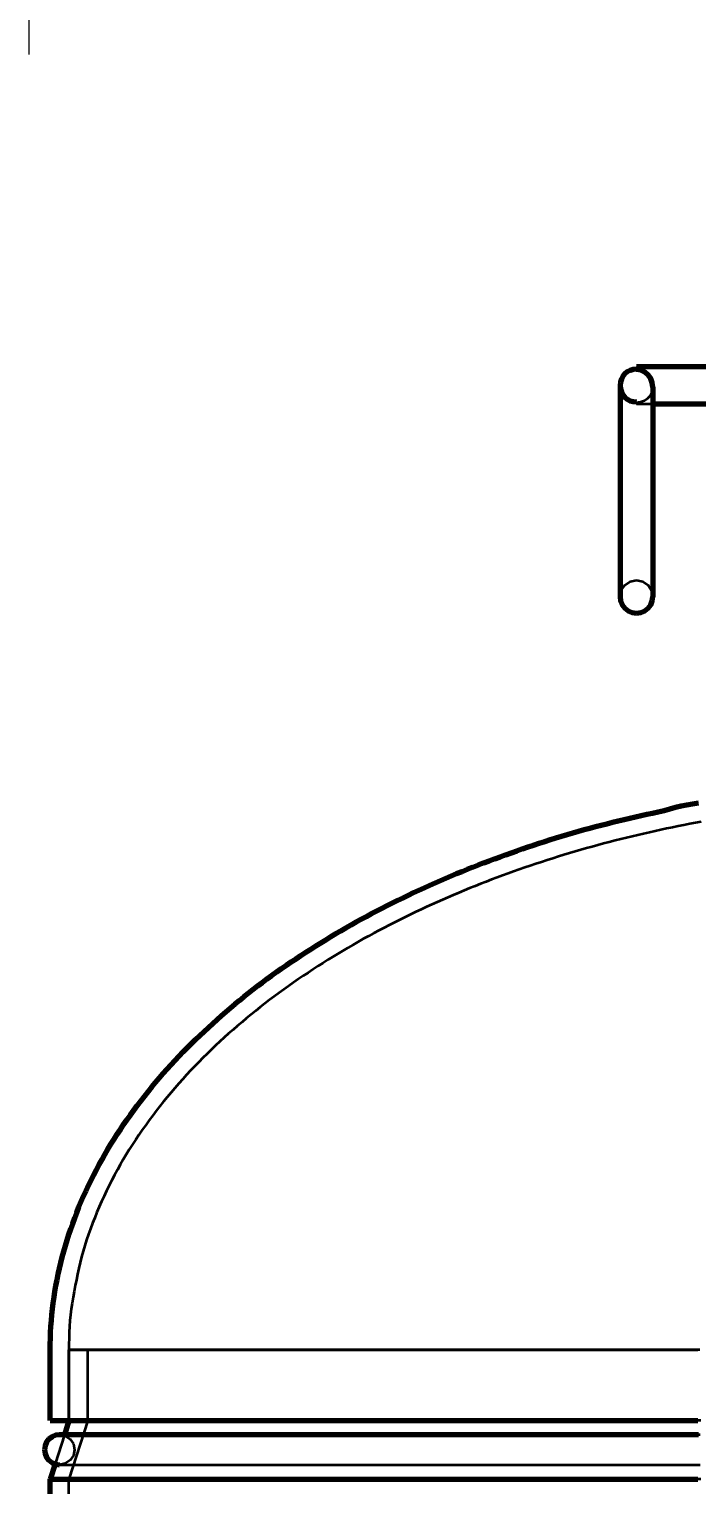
# Model space of a CAD drawing. Header units: millimetres. Extents: x 0 to 2382, y 0 to 420.
# Drawn here: x 277.8 to 306.2, y 311.4 to 373.4 of the extents above; entities that cross this region are included whole.
import ezdxf

# ---------------------------------------------------------------- set-up
doc = ezdxf.new("R2010")
doc.units = ezdxf.units.MM
doc.linetypes.add('IRAM-E-TRAZOS', pattern=[5, 4, -1])
for name, color, linetype, lineweight in [('01-VISIBLE', 7, 'CONTINUOUS', 70), ('02-OCULTA', 4, 'IRAM-E-TRAZOS', 35), ('04-COTA', 3, 'CONTINUOUS', 18)]:
    doc.layers.add(name, color=color, linetype=linetype, lineweight=lineweight)
doc.styles.add('ISO3098', font='isocpeur.ttf')
doc.dimstyles.new('FLAMA-IRAM', dxfattribs={"dimtxt": 3.5, "dimasz": 3.5, "dimexe": 2, "dimexo": 1.5, "dimgap": 1, "dimtad": 1, "dimdec": 1, "dimtxsty": 'ISO3098', "dimblk": 'IRAM_FLECHA', "dimblk1": 'IRAM_FLECHA', "dimblk2": 'IRAM_FLECHA', "dimcen": 2.5, "dimclrd": 256, "dimclre": 256, "dimclrt": 256, "dimazin": 3, "dimtfac": 1, "dimtmove": 0, "dimatfit": 3, "dimlwd": 18, "dimlwe": 18})

# ---------------------------------------------------------------- blocks, each defined once
blk = doc.blocks.new('IRAM_FLECHA')
blk.add_solid([(0, 0), (-1, 0.125), (-1, -0.125)])

msp = doc.modelspace()

# ---------------------------------------------------------------- linework, layer by layer
at = {"layer": '01-VISIBLE'}
for p, q in [((308.153, 359.021), (303.653, 359.021)), ((308.153, 357.421), (304.353, 357.421)), ((278.653, 314.114), (278.653, 317.114)), ((279.453, 314.114), (279.258, 313.504)), ((278.858, 312.255), (278.653, 311.614)), ((278.653, 253.793), (278.653, 311.614))]:
    msp.add_line(p, q, dxfattribs=at)
for points in [[(303.653, 358.905), (303.653, 358.924), (303.653, 358.944), (303.653, 358.963), (303.653, 358.983), (303.653, 359.002), (303.653, 359.021)], [(304.353, 358.15), (304.329, 358.338), (304.26, 358.514), (304.152, 358.669), (304.01, 358.793), (303.84, 358.876), (303.653, 358.905)], [(302.953, 358.221), (302.953, 357.964), (302.953, 357.707), (302.953, 357.45), (302.953, 357.193), (302.953, 356.936), (302.953, 356.679), (302.953, 356.421), (302.953, 356.164), (302.953, 355.907), (302.953, 355.65), (302.953, 355.393), (302.953, 355.136), (302.953, 354.879), (302.953, 354.621), (302.953, 354.364), (302.953, 354.107), (302.953, 353.85), (302.953, 353.593), (302.953, 353.336), (302.953, 353.079), (302.953, 352.821), (302.953, 352.564), (302.953, 352.307), (302.953, 352.05), (302.953, 351.793), (302.953, 351.536), (302.953, 351.279), (302.953, 351.021), (302.953, 350.764), (302.953, 350.507), (302.953, 350.25), (302.953, 349.993), (302.953, 349.736), (302.953, 349.479), (302.953, 349.221)], [(302.953, 358.221), (302.953, 357.964), (302.953, 357.707), (302.953, 357.45), (302.953, 357.193), (302.953, 356.936), (302.953, 356.679), (302.953, 356.421), (302.953, 356.164), (302.953, 355.907), (302.953, 355.65), (302.953, 355.393), (302.953, 355.136), (302.953, 354.879), (302.953, 354.621), (302.953, 354.364), (302.953, 354.107), (302.953, 353.85), (302.953, 353.593), (302.953, 353.336), (302.953, 353.079), (302.953, 352.821), (302.953, 352.564), (302.953, 352.307), (302.953, 352.05), (302.953, 351.793), (302.953, 351.536), (302.953, 351.279), (302.953, 351.021), (302.953, 350.764), (302.953, 350.507), (302.953, 350.25), (302.953, 349.993), (302.953, 349.736), (302.953, 349.479), (302.953, 349.221)], [(304.353, 358.15), (304.353, 357.895), (304.353, 357.64), (304.353, 357.385), (304.353, 357.13), (304.353, 356.875), (304.353, 356.62), (304.353, 356.365), (304.353, 356.109), (304.353, 355.854), (304.353, 355.599), (304.353, 355.344), (304.353, 355.089), (304.353, 354.834), (304.353, 354.579), (304.353, 354.324), (304.353, 354.069), (304.353, 353.813), (304.353, 353.558), (304.353, 353.303), (304.353, 353.048), (304.353, 352.793), (304.353, 352.538), (304.353, 352.283), (304.353, 352.028), (304.353, 351.773), (304.353, 351.517), (304.353, 351.262), (304.353, 351.007), (304.353, 350.752), (304.353, 350.497), (304.353, 350.242), (304.353, 349.987), (304.353, 349.732), (304.353, 349.477), (304.353, 349.221)], [(302.953, 349.221), (302.977, 349.04), (303.047, 348.871), (303.158, 348.726), (303.303, 348.615), (303.472, 348.545), (303.653, 348.521)], [(303.653, 348.521), (303.835, 348.545), (304.003, 348.615), (304.148, 348.726), (304.26, 348.871), (304.329, 349.04), (304.353, 349.221)], [(278.653, 317.114), (278.655, 317.365), (278.661, 317.615), (278.671, 317.865), (278.685, 318.115), (278.704, 318.365), (278.726, 318.614), (278.752, 318.863), (278.783, 319.111), (278.817, 319.359), (278.856, 319.606), (278.898, 319.853), (278.944, 320.099), (278.994, 320.344), (279.048, 320.589), (279.106, 320.832), (279.167, 321.075), (279.232, 321.317), (279.301, 321.557), (279.373, 321.797), (279.449, 322.035), (279.529, 322.273), (279.612, 322.509), (279.698, 322.744), (279.788, 322.977), (279.881, 323.21), (279.978, 323.441), (280.077, 323.67), (280.18, 323.898), (280.286, 324.125), (280.395, 324.35), (280.508, 324.574), (280.623, 324.796), (280.741, 325.017), (280.862, 325.236), (280.986, 325.453), (281.112, 325.669), (281.242, 325.884), (281.374, 326.096), (281.508, 326.307), (281.646, 326.517), (281.785, 326.724), (281.927, 326.93), (282.072, 327.135), (282.219, 327.337), (282.368, 327.538), (282.519, 327.738), (282.673, 327.935), (282.828, 328.131), (282.986, 328.325), (283.146, 328.518), (283.308, 328.709), (283.472, 328.898), (283.638, 329.085), (283.806, 329.271), (283.976, 329.455), (284.148, 329.637), (284.321, 329.817), (284.496, 329.996), (284.673, 330.173), (284.852, 330.349), (285.032, 330.522), (285.213, 330.694), (285.397, 330.865), (285.582, 331.034), (285.768, 331.201), (285.956, 331.366), (286.145, 331.53), (286.336, 331.692), (286.528, 331.852), (286.721, 332.011), (286.916, 332.169), (287.112, 332.324), (287.309, 332.478), (287.508, 332.631), (287.707, 332.781), (287.908, 332.931), (288.11, 333.078), (288.314, 333.225), (288.518, 333.369), (288.723, 333.512), (288.93, 333.654), (289.137, 333.793), (289.346, 333.932), (289.555, 334.069), (289.766, 334.204), (289.977, 334.338), (290.19, 334.471), (290.403, 334.601), (290.617, 334.731), (290.832, 334.859), (291.048, 334.985), (291.265, 335.11), (291.483, 335.234), (291.701, 335.356), (291.92, 335.477), (292.14, 335.596), (292.361, 335.714), (292.583, 335.831), (292.805, 335.946), (293.028, 336.06), (293.251, 336.172), (293.476, 336.284), (293.701, 336.393), (293.926, 336.502), (294.152, 336.609), (294.379, 336.715), (294.607, 336.819), (294.835, 336.922), (295.063, 337.024), (295.293, 337.124), (295.522, 337.223), (295.753, 337.321), (295.984, 337.417), (296.216, 337.512), (296.448, 337.605), (296.681, 337.697), (296.914, 337.788), (297.148, 337.878), (297.382, 337.966), (297.616, 338.053), (297.852, 338.139), (298.087, 338.224), (298.323, 338.308), (298.559, 338.391), (298.795, 338.473), (299.032, 338.554), (299.269, 338.634), (299.507, 338.714), (299.744, 338.792), (299.982, 338.869), (300.221, 338.945), (300.46, 339.019), (300.7, 339.091), (300.94, 339.161), (301.181, 339.23), (301.422, 339.296), (301.664, 339.361), (301.906, 339.425), (302.148, 339.486), (302.391, 339.547), (302.634, 339.606), (302.878, 339.664), (303.122, 339.721), (303.365, 339.777), (303.609, 339.833), (303.853, 339.889), (304.097, 339.945), (304.341, 340.001), (304.585, 340.057), (304.829, 340.114), (305.072, 340.176), (305.312, 340.244), (305.555, 340.305), (305.8, 340.353), (306.047, 340.396), (306.294, 340.437)], [(278.653, 314.114), (278.904, 314.114), (279.156, 314.114), (279.407, 314.114), (279.658, 314.114), (279.909, 314.114), (280.16, 314.114), (280.411, 314.114), (280.662, 314.114), (280.913, 314.114), (281.164, 314.114), (281.416, 314.114), (281.667, 314.114), (281.918, 314.114), (282.169, 314.114), (282.42, 314.114), (282.671, 314.114), (282.922, 314.114), (283.173, 314.114), (283.424, 314.114), (283.676, 314.114), (283.927, 314.114), (284.178, 314.114), (284.429, 314.114), (284.68, 314.114), (284.931, 314.114), (285.182, 314.114), (285.433, 314.114), (285.684, 314.114), (285.936, 314.114), (286.187, 314.114), (286.438, 314.114), (286.689, 314.114), (286.94, 314.114), (287.191, 314.114), (287.442, 314.114), (287.693, 314.114), (287.944, 314.114), (288.196, 314.114), (288.447, 314.114), (288.698, 314.114), (288.949, 314.114), (289.2, 314.114), (289.451, 314.114), (289.702, 314.114), (289.953, 314.114), (290.204, 314.114), (290.456, 314.114), (290.707, 314.114), (290.958, 314.114), (291.209, 314.114), (291.46, 314.114), (291.711, 314.114), (291.962, 314.114), (292.213, 314.114), (292.464, 314.114), (292.716, 314.114), (292.967, 314.114), (293.218, 314.114), (293.469, 314.114), (293.72, 314.114), (293.971, 314.114), (294.222, 314.114), (294.473, 314.114), (294.724, 314.114), (294.976, 314.114), (295.227, 314.114), (295.478, 314.114), (295.729, 314.114), (295.98, 314.114), (296.231, 314.114), (296.482, 314.114), (296.733, 314.114), (296.984, 314.114), (297.236, 314.114), (297.487, 314.114), (297.738, 314.114), (297.989, 314.114), (298.24, 314.114), (298.491, 314.114), (298.742, 314.114), (298.993, 314.114), (299.244, 314.114), (299.496, 314.114), (299.747, 314.114), (299.998, 314.114), (300.249, 314.114), (300.5, 314.114), (300.751, 314.114), (301.002, 314.114), (301.253, 314.114), (301.504, 314.114), (301.756, 314.114), (302.007, 314.114), (302.258, 314.114), (302.509, 314.114), (302.76, 314.114), (303.011, 314.114), (303.262, 314.114), (303.513, 314.114), (303.764, 314.114), (304.016, 314.114), (304.267, 314.114), (304.518, 314.114), (304.769, 314.114), (305.02, 314.114), (305.271, 314.114), (305.522, 314.114), (305.773, 314.114), (306.024, 314.114), (306.276, 314.114)], [(279.053, 313.504), (278.888, 313.483), (278.733, 313.419), (278.601, 313.317), (278.499, 313.184), (278.435, 313.03), (278.413, 312.864)], [(306.303, 313.504), (306.053, 313.504), (305.803, 313.504), (305.553, 313.504), (305.303, 313.504), (305.053, 313.504), (304.803, 313.504), (304.553, 313.504), (304.303, 313.504), (304.053, 313.504), (303.803, 313.504), (303.553, 313.504), (303.303, 313.504), (303.053, 313.504), (302.803, 313.504), (302.553, 313.504), (302.303, 313.504), (302.053, 313.504), (301.803, 313.504), (301.553, 313.504), (301.303, 313.504), (301.053, 313.504), (300.803, 313.504), (300.553, 313.504), (300.303, 313.504), (300.053, 313.504), (299.803, 313.504), (299.553, 313.504), (299.303, 313.504), (299.053, 313.504), (298.803, 313.504), (298.553, 313.504), (298.303, 313.504), (298.053, 313.504), (297.803, 313.504), (297.553, 313.504), (297.303, 313.504), (297.053, 313.504), (296.803, 313.504), (296.553, 313.504), (296.303, 313.504), (296.053, 313.504), (295.803, 313.504), (295.553, 313.504), (295.303, 313.504), (295.053, 313.504), (294.803, 313.504), (294.553, 313.504), (294.303, 313.504), (294.053, 313.504), (293.803, 313.504), (293.553, 313.504), (293.303, 313.504), (293.053, 313.504), (292.803, 313.504), (292.553, 313.504), (292.303, 313.504), (292.053, 313.504), (291.803, 313.504), (291.553, 313.504), (291.303, 313.504), (291.053, 313.504), (290.803, 313.504), (290.553, 313.504), (290.303, 313.504), (290.053, 313.504), (289.803, 313.504), (289.553, 313.504), (289.303, 313.504), (289.053, 313.504), (288.803, 313.504), (288.553, 313.504), (288.303, 313.504), (288.053, 313.504), (287.803, 313.504), (287.553, 313.504), (287.303, 313.504), (287.053, 313.504), (286.803, 313.504), (286.553, 313.504), (286.303, 313.504), (286.053, 313.504), (285.803, 313.504), (285.553, 313.504), (285.303, 313.504), (285.053, 313.504), (284.803, 313.504), (284.553, 313.504), (284.303, 313.504), (284.053, 313.504), (283.803, 313.504), (283.553, 313.504), (283.303, 313.504), (283.053, 313.504), (282.803, 313.504), (282.553, 313.504), (282.303, 313.504), (282.053, 313.504), (281.803, 313.504), (281.553, 313.504), (281.303, 313.504), (281.053, 313.504), (280.803, 313.504), (280.553, 313.504), (280.303, 313.504), (280.053, 313.504), (279.803, 313.504), (279.553, 313.504), (279.303, 313.504), (279.053, 313.504)], [(278.413, 312.864), (278.435, 312.699), (278.499, 312.544), (278.601, 312.412), (278.733, 312.31), (278.888, 312.246), (279.053, 312.224)], [(278.653, 311.614), (278.904, 311.614), (279.156, 311.614), (279.407, 311.614), (279.658, 311.614), (279.909, 311.614), (280.16, 311.614), (280.411, 311.614), (280.662, 311.614), (280.913, 311.614), (281.164, 311.614), (281.416, 311.614), (281.667, 311.614), (281.918, 311.614), (282.169, 311.614), (282.42, 311.614), (282.671, 311.614), (282.922, 311.614), (283.173, 311.614), (283.424, 311.614), (283.676, 311.614), (283.927, 311.614), (284.178, 311.614), (284.429, 311.614), (284.68, 311.614), (284.931, 311.614), (285.182, 311.614), (285.433, 311.614), (285.684, 311.614), (285.936, 311.614), (286.187, 311.614), (286.438, 311.614), (286.689, 311.614), (286.94, 311.614), (287.191, 311.614), (287.442, 311.614), (287.693, 311.614), (287.944, 311.614), (288.196, 311.614), (288.447, 311.614), (288.698, 311.614), (288.949, 311.614), (289.2, 311.614), (289.451, 311.614), (289.702, 311.614), (289.953, 311.614), (290.204, 311.614), (290.456, 311.614), (290.707, 311.614), (290.958, 311.614), (291.209, 311.614), (291.46, 311.614), (291.711, 311.614), (291.962, 311.614), (292.213, 311.614), (292.464, 311.614), (292.716, 311.614), (292.967, 311.614), (293.218, 311.614), (293.469, 311.614), (293.72, 311.614), (293.971, 311.614), (294.222, 311.614), (294.473, 311.614), (294.724, 311.614), (294.976, 311.614), (295.227, 311.614), (295.478, 311.614), (295.729, 311.614), (295.98, 311.614), (296.231, 311.614), (296.482, 311.614), (296.733, 311.614), (296.984, 311.614), (297.236, 311.614), (297.487, 311.614), (297.738, 311.614), (297.989, 311.614), (298.24, 311.614), (298.491, 311.614), (298.742, 311.614), (298.993, 311.614), (299.244, 311.614), (299.496, 311.614), (299.747, 311.614), (299.998, 311.614), (300.249, 311.614), (300.5, 311.614), (300.751, 311.614), (301.002, 311.614), (301.253, 311.614), (301.504, 311.614), (301.756, 311.614), (302.007, 311.614), (302.258, 311.614), (302.509, 311.614), (302.76, 311.614), (303.011, 311.614), (303.262, 311.614), (303.513, 311.614), (303.764, 311.614), (304.016, 311.614), (304.267, 311.614), (304.518, 311.614), (304.769, 311.614), (305.02, 311.614), (305.271, 311.614), (305.522, 311.614), (305.773, 311.614), (306.024, 311.614), (306.276, 311.614)]]:
    msp.add_lwpolyline(points, dxfattribs=at)
msp.add_arc((303.653, 358.221), 0.7, 90, -90, dxfattribs=at)
at = {"layer": '02-OCULTA'}
for p, q in [((304.353, 357.421), (303.653, 357.421)), ((279.453, 314.114), (279.453, 317.114)), ((279.453, 317.114), (279.453, 314.114)), ((280.253, 314.114), (280.253, 317.114)), ((280.253, 314.114), (279.453, 311.614)), ((279.258, 313.504), (278.858, 312.255)), ((279.453, 153.471), (279.453, 311.614))]:
    msp.add_line(p, q, dxfattribs=at)
for points in [[(303.653, 359.021), (303.653, 359.002), (303.653, 358.983), (303.653, 358.963), (303.653, 358.944), (303.653, 358.924), (303.653, 358.905)], [(303.653, 358.905), (303.653, 358.908), (303.653, 358.91), (303.653, 358.913), (303.653, 358.916), (303.653, 358.919), (303.653, 358.921)], [(303.653, 358.921), (303.653, 358.919), (303.653, 358.916), (303.653, 358.913), (303.653, 358.91), (303.653, 358.908), (303.653, 358.905)], [(304.353, 358.15), (304.329, 358.338), (304.26, 358.514), (304.152, 358.669), (304.01, 358.793), (303.84, 358.876), (303.653, 358.905)], [(303.653, 357.505), (303.829, 357.524), (303.997, 357.582), (304.144, 357.679), (304.259, 357.813), (304.33, 357.975), (304.353, 358.15)], [(303.653, 357.505), (303.829, 357.524), (303.997, 357.582), (304.144, 357.679), (304.259, 357.813), (304.33, 357.975), (304.353, 358.15)], [(304.353, 358.15), (304.353, 357.895), (304.353, 357.64), (304.353, 357.385), (304.353, 357.13), (304.353, 356.875), (304.353, 356.62), (304.353, 356.365), (304.353, 356.109), (304.353, 355.854), (304.353, 355.599), (304.353, 355.344), (304.353, 355.089), (304.353, 354.834), (304.353, 354.579), (304.353, 354.324), (304.353, 354.069), (304.353, 353.813), (304.353, 353.558), (304.353, 353.303), (304.353, 353.048), (304.353, 352.793), (304.353, 352.538), (304.353, 352.283), (304.353, 352.028), (304.353, 351.773), (304.353, 351.517), (304.353, 351.262), (304.353, 351.007), (304.353, 350.752), (304.353, 350.497), (304.353, 350.242), (304.353, 349.987), (304.353, 349.732), (304.353, 349.477), (304.353, 349.221)], [(303.653, 357.521), (303.653, 357.519), (303.653, 357.516), (303.653, 357.513), (303.653, 357.51), (303.653, 357.508), (303.653, 357.505)], [(303.653, 357.505), (303.653, 357.508), (303.653, 357.51), (303.653, 357.513), (303.653, 357.516), (303.653, 357.519), (303.653, 357.521)], [(303.653, 357.505), (303.653, 357.491), (303.653, 357.477), (303.653, 357.463), (303.653, 357.449), (303.653, 357.435), (303.653, 357.421)], [(303.653, 357.421), (303.653, 357.435), (303.653, 357.449), (303.653, 357.463), (303.653, 357.477), (303.653, 357.491), (303.653, 357.505)], [(302.953, 349.221), (303.007, 349.489), (303.158, 349.716), (303.385, 349.868), (303.653, 349.921), (303.921, 349.868), (304.148, 349.716), (304.3, 349.489), (304.353, 349.221)], [(306.419, 339.627), (306.172, 339.581), (305.925, 339.535), (305.679, 339.487), (305.432, 339.438), (305.186, 339.387), (304.941, 339.336), (304.695, 339.284), (304.45, 339.23), (304.204, 339.175), (303.96, 339.119), (303.715, 339.062), (303.471, 339.004), (303.227, 338.945), (302.983, 338.884), (302.739, 338.823), (302.496, 338.76), (302.253, 338.696), (302.011, 338.63), (301.769, 338.564), (301.527, 338.496), (301.285, 338.428), (301.044, 338.358), (300.803, 338.287), (300.562, 338.214), (300.322, 338.141), (300.083, 338.066), (299.843, 337.99), (299.604, 337.912), (299.366, 337.834), (299.127, 337.754), (298.89, 337.673), (298.652, 337.591), (298.416, 337.508), (298.179, 337.423), (297.943, 337.337), (297.708, 337.25), (297.473, 337.161), (297.238, 337.071), (297.004, 336.98), (296.77, 336.888), (296.537, 336.794), (296.305, 336.699), (296.073, 336.602), (295.842, 336.505), (295.611, 336.406), (295.381, 336.305), (295.151, 336.203), (294.922, 336.1), (294.694, 335.996), (294.466, 335.89), (294.239, 335.783), (294.012, 335.674), (293.786, 335.564), (293.561, 335.453), (293.337, 335.34), (293.113, 335.226), (292.89, 335.11), (292.668, 334.993), (292.447, 334.874), (292.226, 334.754), (292.006, 334.633), (291.787, 334.51), (291.569, 334.385), (291.352, 334.259), (291.136, 334.132), (290.92, 334.002), (290.706, 333.872), (290.492, 333.74), (290.279, 333.606), (290.068, 333.471), (289.857, 333.334), (289.647, 333.196), (289.439, 333.056), (289.231, 332.915), (289.025, 332.772), (288.819, 332.627), (288.615, 332.481), (288.412, 332.333), (288.21, 332.184), (288.01, 332.032), (287.81, 331.88), (287.612, 331.725), (287.415, 331.569), (287.22, 331.411), (287.026, 331.252), (286.833, 331.091), (286.642, 330.928), (286.452, 330.764), (286.263, 330.598), (286.077, 330.43), (285.891, 330.26), (285.708, 330.089), (285.526, 329.916), (285.345, 329.741), (285.167, 329.564), (284.99, 329.386), (284.815, 329.206), (284.642, 329.024), (284.471, 328.84), (284.302, 328.654), (284.135, 328.467), (283.969, 328.278), (283.806, 328.087), (283.645, 327.894), (283.486, 327.7), (283.329, 327.503), (283.175, 327.305), (283.023, 327.106), (282.873, 326.904), (282.725, 326.701), (282.58, 326.496), (282.438, 326.289), (282.298, 326.08), (282.161, 325.87), (282.026, 325.658), (281.895, 325.444), (281.766, 325.228), (281.64, 325.011), (281.517, 324.792), (281.397, 324.571), (281.281, 324.348), (281.168, 324.124), (281.057, 323.899), (280.95, 323.672), (280.845, 323.443), (280.744, 323.214), (280.645, 322.983), (280.55, 322.75), (280.458, 322.517), (280.369, 322.281), (280.285, 322.045), (280.205, 321.807), (280.129, 321.567), (280.059, 321.326), (279.992, 321.084), (279.932, 320.84), (279.875, 320.596), (279.821, 320.35), (279.77, 320.104), (279.723, 319.858), (279.677, 319.611), (279.633, 319.363), (279.591, 319.116), (279.551, 318.868), (279.517, 318.619), (279.491, 318.369), (279.473, 318.119), (279.463, 317.868), (279.457, 317.617), (279.454, 317.366), (279.453, 317.114)], [(306.347, 317.114), (306.096, 317.114), (305.844, 317.114), (305.593, 317.114), (305.342, 317.114), (305.09, 317.114), (304.839, 317.114), (304.588, 317.114), (304.336, 317.114), (304.085, 317.114), (303.834, 317.114), (303.582, 317.114), (303.331, 317.114), (303.08, 317.114), (302.828, 317.114), (302.577, 317.114), (302.325, 317.114), (302.074, 317.114), (301.823, 317.114), (301.571, 317.114), (301.32, 317.114), (301.069, 317.114), (300.817, 317.114), (300.566, 317.114), (300.315, 317.114), (300.063, 317.114), (299.812, 317.114), (299.561, 317.114), (299.309, 317.114), (299.058, 317.114), (298.807, 317.114), (298.555, 317.114), (298.304, 317.114), (298.053, 317.114), (297.801, 317.114), (297.55, 317.114), (297.299, 317.114), (297.047, 317.114), (296.796, 317.114), (296.545, 317.114), (296.293, 317.114), (296.042, 317.114), (295.791, 317.114), (295.539, 317.114), (295.288, 317.114), (295.037, 317.114), (294.785, 317.114), (294.534, 317.114), (294.283, 317.114), (294.031, 317.114), (293.78, 317.114), (293.529, 317.114), (293.277, 317.114), (293.026, 317.114), (292.774, 317.114), (292.523, 317.114), (292.272, 317.114), (292.02, 317.114), (291.769, 317.114), (291.518, 317.114), (291.266, 317.114), (291.015, 317.114), (290.764, 317.114), (290.512, 317.114), (290.261, 317.114), (290.01, 317.114), (289.758, 317.114), (289.507, 317.114), (289.256, 317.114), (289.004, 317.114), (288.753, 317.114), (288.502, 317.114), (288.25, 317.114), (287.999, 317.114), (287.748, 317.114), (287.496, 317.114), (287.245, 317.114), (286.994, 317.114), (286.742, 317.114), (286.491, 317.114), (286.24, 317.114), (285.988, 317.114), (285.737, 317.114), (285.486, 317.114), (285.234, 317.114), (284.983, 317.114), (284.732, 317.114), (284.48, 317.114), (284.229, 317.114), (283.977, 317.114), (283.726, 317.114), (283.475, 317.114), (283.223, 317.114), (282.972, 317.114), (282.721, 317.114), (282.469, 317.114), (282.218, 317.114), (281.967, 317.114), (281.715, 317.114), (281.464, 317.114), (281.213, 317.114), (280.961, 317.114), (280.71, 317.114), (280.459, 317.114), (280.207, 317.114), (279.956, 317.114), (279.705, 317.114), (279.453, 317.114)], [(279.453, 317.114), (279.704, 317.114), (279.954, 317.114), (280.205, 317.114), (280.455, 317.114), (280.706, 317.114), (280.956, 317.114), (281.207, 317.114), (281.457, 317.114), (281.708, 317.114), (281.958, 317.114), (282.209, 317.114), (282.459, 317.114), (282.71, 317.114), (282.96, 317.114), (283.211, 317.114), (283.461, 317.114), (283.712, 317.114), (283.962, 317.114), (284.213, 317.114), (284.463, 317.114), (284.714, 317.114), (284.964, 317.114), (285.215, 317.114), (285.465, 317.114), (285.716, 317.114), (285.966, 317.114), (286.217, 317.114), (286.467, 317.114), (286.718, 317.114), (286.968, 317.114), (287.219, 317.114), (287.469, 317.114), (287.72, 317.114), (287.97, 317.114), (288.221, 317.114), (288.471, 317.114), (288.722, 317.114), (288.972, 317.114), (289.223, 317.114), (289.473, 317.114), (289.724, 317.114), (289.974, 317.114), (290.225, 317.114), (290.475, 317.114), (290.726, 317.114), (290.976, 317.114), (291.227, 317.114), (291.477, 317.114), (291.728, 317.114), (291.978, 317.114), (292.229, 317.114), (292.479, 317.114), (292.73, 317.114), (292.98, 317.114), (293.231, 317.114), (293.481, 317.114), (293.732, 317.114), (293.982, 317.114), (294.233, 317.114), (294.483, 317.114), (294.734, 317.114), (294.984, 317.114), (295.235, 317.114), (295.485, 317.114), (295.736, 317.114), (295.986, 317.114), (296.237, 317.114), (296.487, 317.114), (296.738, 317.114), (296.988, 317.114), (297.239, 317.114), (297.489, 317.114), (297.74, 317.114), (297.99, 317.114), (298.241, 317.114), (298.491, 317.114), (298.742, 317.114), (298.992, 317.114), (299.243, 317.114), (299.493, 317.114), (299.744, 317.114), (299.994, 317.114), (300.245, 317.114), (300.495, 317.114), (300.746, 317.114), (300.996, 317.114), (301.247, 317.114), (301.497, 317.114), (301.748, 317.114), (301.998, 317.114), (302.249, 317.114), (302.499, 317.114), (302.75, 317.114), (303, 317.114), (303.251, 317.114), (303.501, 317.114), (303.752, 317.114), (304.002, 317.114), (304.253, 317.114), (304.504, 317.114), (304.754, 317.114), (305.005, 317.114), (305.255, 317.114), (305.506, 317.114), (305.756, 317.114), (306.007, 317.114), (306.257, 317.114)], [(306.36, 317.114), (306.109, 317.114), (305.858, 317.114), (305.607, 317.114), (305.356, 317.114), (305.105, 317.114), (304.854, 317.114), (304.603, 317.114), (304.352, 317.114), (304.101, 317.114), (303.85, 317.114), (303.599, 317.114), (303.348, 317.114), (303.097, 317.114), (302.846, 317.114), (302.595, 317.114), (302.344, 317.114), (302.093, 317.114), (301.842, 317.114), (301.591, 317.114), (301.34, 317.114), (301.089, 317.114), (300.838, 317.114), (300.587, 317.114), (300.336, 317.114), (300.084, 317.114), (299.833, 317.114), (299.582, 317.114), (299.331, 317.114), (299.08, 317.114), (298.829, 317.114), (298.578, 317.114), (298.327, 317.114), (298.076, 317.114), (297.825, 317.114), (297.574, 317.114), (297.323, 317.114), (297.072, 317.114), (296.821, 317.114), (296.57, 317.114), (296.319, 317.114), (296.068, 317.114), (295.817, 317.114), (295.566, 317.114), (295.315, 317.114), (295.064, 317.114), (294.813, 317.114), (294.562, 317.114), (294.311, 317.114), (294.06, 317.114), (293.809, 317.114), (293.558, 317.114), (293.307, 317.114), (293.056, 317.114), (292.805, 317.114), (292.554, 317.114), (292.303, 317.114), (292.052, 317.114), (291.801, 317.114), (291.55, 317.114), (291.299, 317.114), (291.048, 317.114), (290.796, 317.114), (290.545, 317.114), (290.294, 317.114), (290.043, 317.114), (289.792, 317.114), (289.541, 317.114), (289.29, 317.114), (289.039, 317.114), (288.788, 317.114), (288.537, 317.114), (288.286, 317.114), (288.035, 317.114), (287.784, 317.114), (287.533, 317.114), (287.282, 317.114), (287.031, 317.114), (286.78, 317.114), (286.529, 317.114), (286.278, 317.114), (286.027, 317.114), (285.776, 317.114), (285.525, 317.114), (285.274, 317.114), (285.023, 317.114), (284.772, 317.114), (284.521, 317.114), (284.27, 317.114), (284.019, 317.114), (283.768, 317.114), (283.517, 317.114), (283.266, 317.114), (283.015, 317.114), (282.764, 317.114), (282.513, 317.114), (282.262, 317.114), (282.011, 317.114), (281.759, 317.114), (281.508, 317.114), (281.257, 317.114), (281.006, 317.114), (280.755, 317.114), (280.504, 317.114), (280.253, 317.114)], [(280.253, 317.114), (280.504, 317.114), (280.754, 317.114), (281.004, 317.114), (281.254, 317.114), (281.504, 317.114), (281.754, 317.114), (282.005, 317.114), (282.255, 317.114), (282.505, 317.114), (282.755, 317.114), (283.005, 317.114), (283.255, 317.114), (283.506, 317.114), (283.756, 317.114), (284.006, 317.114), (284.256, 317.114), (284.506, 317.114), (284.756, 317.114), (285.007, 317.114), (285.257, 317.114), (285.507, 317.114), (285.757, 317.114), (286.007, 317.114), (286.257, 317.114), (286.508, 317.114), (286.758, 317.114), (287.008, 317.114), (287.258, 317.114), (287.508, 317.114), (287.758, 317.114), (288.009, 317.114), (288.259, 317.114), (288.509, 317.114), (288.759, 317.114), (289.009, 317.114), (289.259, 317.114), (289.51, 317.114), (289.76, 317.114), (290.01, 317.114), (290.26, 317.114), (290.51, 317.114), (290.761, 317.114), (291.011, 317.114), (291.261, 317.114), (291.511, 317.114), (291.761, 317.114), (292.011, 317.114), (292.262, 317.114), (292.512, 317.114), (292.762, 317.114), (293.012, 317.114), (293.262, 317.114), (293.512, 317.114), (293.763, 317.114), (294.013, 317.114), (294.263, 317.114), (294.513, 317.114), (294.763, 317.114), (295.013, 317.114), (295.264, 317.114), (295.514, 317.114), (295.764, 317.114), (296.014, 317.114), (296.264, 317.114), (296.514, 317.114), (296.765, 317.114), (297.015, 317.114), (297.265, 317.114), (297.515, 317.114), (297.765, 317.114), (298.015, 317.114), (298.266, 317.114), (298.516, 317.114), (298.766, 317.114), (299.016, 317.114), (299.266, 317.114), (299.516, 317.114), (299.767, 317.114), (300.017, 317.114), (300.267, 317.114), (300.517, 317.114), (300.767, 317.114), (301.017, 317.114), (301.268, 317.114), (301.518, 317.114), (301.768, 317.114), (302.018, 317.114), (302.268, 317.114), (302.519, 317.114), (302.769, 317.114), (303.019, 317.114), (303.269, 317.114), (303.519, 317.114), (303.769, 317.114), (304.02, 317.114), (304.27, 317.114), (304.52, 317.114), (304.77, 317.114), (305.02, 317.114), (305.27, 317.114), (305.521, 317.114), (305.771, 317.114), (306.021, 317.114), (306.271, 317.114)], [(306.403, 314.114), (306.153, 314.114), (305.903, 314.114), (305.653, 314.114), (305.403, 314.114), (305.153, 314.114), (304.903, 314.114), (304.653, 314.114), (304.403, 314.114), (304.153, 314.114), (303.903, 314.114), (303.653, 314.114), (303.403, 314.114), (303.153, 314.114), (302.903, 314.114), (302.653, 314.114), (302.403, 314.114), (302.153, 314.114), (301.903, 314.114), (301.653, 314.114), (301.403, 314.114), (301.153, 314.114), (300.903, 314.114), (300.653, 314.114), (300.403, 314.114), (300.153, 314.114), (299.903, 314.114), (299.653, 314.114), (299.403, 314.114), (299.153, 314.114), (298.903, 314.114), (298.653, 314.114), (298.403, 314.114), (298.153, 314.114), (297.903, 314.114), (297.653, 314.114), (297.403, 314.114), (297.153, 314.114), (296.903, 314.114), (296.653, 314.114), (296.403, 314.114), (296.153, 314.114), (295.903, 314.114), (295.653, 314.114), (295.403, 314.114), (295.153, 314.114), (294.903, 314.114), (294.653, 314.114), (294.403, 314.114), (294.153, 314.114), (293.903, 314.114), (293.653, 314.114), (293.403, 314.114), (293.153, 314.114), (292.903, 314.114), (292.653, 314.114), (292.403, 314.114), (292.153, 314.114), (291.903, 314.114), (291.653, 314.114), (291.403, 314.114), (291.153, 314.114), (290.903, 314.114), (290.653, 314.114), (290.403, 314.114), (290.153, 314.114), (289.903, 314.114), (289.653, 314.114), (289.403, 314.114), (289.153, 314.114), (288.903, 314.114), (288.653, 314.114), (288.403, 314.114), (288.153, 314.114), (287.903, 314.114), (287.653, 314.114), (287.403, 314.114), (287.153, 314.114), (286.903, 314.114), (286.653, 314.114), (286.403, 314.114), (286.153, 314.114), (285.903, 314.114), (285.653, 314.114), (285.403, 314.114), (285.153, 314.114), (284.903, 314.114), (284.653, 314.114), (284.403, 314.114), (284.153, 314.114), (283.903, 314.114), (283.653, 314.114), (283.403, 314.114), (283.153, 314.114), (282.903, 314.114), (282.653, 314.114), (282.403, 314.114), (282.153, 314.114), (281.903, 314.114), (281.653, 314.114), (281.403, 314.114), (281.153, 314.114), (280.903, 314.114), (280.653, 314.114), (280.403, 314.114), (280.153, 314.114), (279.903, 314.114), (279.653, 314.114), (279.403, 314.114), (279.153, 314.114), (278.903, 314.114), (278.653, 314.114)], [(306.347, 314.114), (306.096, 314.114), (305.844, 314.114), (305.593, 314.114), (305.342, 314.114), (305.09, 314.114), (304.839, 314.114), (304.588, 314.114), (304.336, 314.114), (304.085, 314.114), (303.834, 314.114), (303.582, 314.114), (303.331, 314.114), (303.08, 314.114), (302.828, 314.114), (302.577, 314.114), (302.325, 314.114), (302.074, 314.114), (301.823, 314.114), (301.571, 314.114), (301.32, 314.114), (301.069, 314.114), (300.817, 314.114), (300.566, 314.114), (300.315, 314.114), (300.063, 314.114), (299.812, 314.114), (299.561, 314.114), (299.309, 314.114), (299.058, 314.114), (298.807, 314.114), (298.555, 314.114), (298.304, 314.114), (298.053, 314.114), (297.801, 314.114), (297.55, 314.114), (297.299, 314.114), (297.047, 314.114), (296.796, 314.114), (296.545, 314.114), (296.293, 314.114), (296.042, 314.114), (295.791, 314.114), (295.539, 314.114), (295.288, 314.114), (295.037, 314.114), (294.785, 314.114), (294.534, 314.114), (294.283, 314.114), (294.031, 314.114), (293.78, 314.114), (293.529, 314.114), (293.277, 314.114), (293.026, 314.114), (292.774, 314.114), (292.523, 314.114), (292.272, 314.114), (292.02, 314.114), (291.769, 314.114), (291.518, 314.114), (291.266, 314.114), (291.015, 314.114), (290.764, 314.114), (290.512, 314.114), (290.261, 314.114), (290.01, 314.114), (289.758, 314.114), (289.507, 314.114), (289.256, 314.114), (289.004, 314.114), (288.753, 314.114), (288.502, 314.114), (288.25, 314.114), (287.999, 314.114), (287.748, 314.114), (287.496, 314.114), (287.245, 314.114), (286.994, 314.114), (286.742, 314.114), (286.491, 314.114), (286.24, 314.114), (285.988, 314.114), (285.737, 314.114), (285.486, 314.114), (285.234, 314.114), (284.983, 314.114), (284.732, 314.114), (284.48, 314.114), (284.229, 314.114), (283.977, 314.114), (283.726, 314.114), (283.475, 314.114), (283.223, 314.114), (282.972, 314.114), (282.721, 314.114), (282.469, 314.114), (282.218, 314.114), (281.967, 314.114), (281.715, 314.114), (281.464, 314.114), (281.213, 314.114), (280.961, 314.114), (280.71, 314.114), (280.459, 314.114), (280.207, 314.114), (279.956, 314.114), (279.705, 314.114), (279.453, 314.114)], [(279.453, 314.114), (279.704, 314.114), (279.954, 314.114), (280.205, 314.114), (280.455, 314.114), (280.706, 314.114), (280.956, 314.114), (281.207, 314.114), (281.457, 314.114), (281.708, 314.114), (281.958, 314.114), (282.209, 314.114), (282.459, 314.114), (282.71, 314.114), (282.96, 314.114), (283.211, 314.114), (283.461, 314.114), (283.712, 314.114), (283.962, 314.114), (284.213, 314.114), (284.463, 314.114), (284.714, 314.114), (284.964, 314.114), (285.215, 314.114), (285.465, 314.114), (285.716, 314.114), (285.966, 314.114), (286.217, 314.114), (286.467, 314.114), (286.718, 314.114), (286.968, 314.114), (287.219, 314.114), (287.469, 314.114), (287.72, 314.114), (287.97, 314.114), (288.221, 314.114), (288.471, 314.114), (288.722, 314.114), (288.972, 314.114), (289.223, 314.114), (289.473, 314.114), (289.724, 314.114), (289.974, 314.114), (290.225, 314.114), (290.475, 314.114), (290.726, 314.114), (290.976, 314.114), (291.227, 314.114), (291.477, 314.114), (291.728, 314.114), (291.978, 314.114), (292.229, 314.114), (292.479, 314.114), (292.73, 314.114), (292.98, 314.114), (293.231, 314.114), (293.481, 314.114), (293.732, 314.114), (293.982, 314.114), (294.233, 314.114), (294.483, 314.114), (294.734, 314.114), (294.984, 314.114), (295.235, 314.114), (295.485, 314.114), (295.736, 314.114), (295.986, 314.114), (296.237, 314.114), (296.487, 314.114), (296.738, 314.114), (296.988, 314.114), (297.239, 314.114), (297.489, 314.114), (297.74, 314.114), (297.99, 314.114), (298.241, 314.114), (298.491, 314.114), (298.742, 314.114), (298.992, 314.114), (299.243, 314.114), (299.493, 314.114), (299.744, 314.114), (299.994, 314.114), (300.245, 314.114), (300.495, 314.114), (300.746, 314.114), (300.996, 314.114), (301.247, 314.114), (301.497, 314.114), (301.748, 314.114), (301.998, 314.114), (302.249, 314.114), (302.499, 314.114), (302.75, 314.114), (303, 314.114), (303.251, 314.114), (303.501, 314.114), (303.752, 314.114), (304.002, 314.114), (304.253, 314.114), (304.504, 314.114), (304.754, 314.114), (305.005, 314.114), (305.255, 314.114), (305.506, 314.114), (305.756, 314.114), (306.007, 314.114), (306.257, 314.114)], [(306.347, 314.114), (306.096, 314.114), (305.844, 314.114), (305.593, 314.114), (305.342, 314.114), (305.09, 314.114), (304.839, 314.114), (304.588, 314.114), (304.336, 314.114), (304.085, 314.114), (303.834, 314.114), (303.582, 314.114), (303.331, 314.114), (303.08, 314.114), (302.828, 314.114), (302.577, 314.114), (302.325, 314.114), (302.074, 314.114), (301.823, 314.114), (301.571, 314.114), (301.32, 314.114), (301.069, 314.114), (300.817, 314.114), (300.566, 314.114), (300.315, 314.114), (300.063, 314.114), (299.812, 314.114), (299.561, 314.114), (299.309, 314.114), (299.058, 314.114), (298.807, 314.114), (298.555, 314.114), (298.304, 314.114), (298.053, 314.114), (297.801, 314.114), (297.55, 314.114), (297.299, 314.114), (297.047, 314.114), (296.796, 314.114), (296.545, 314.114), (296.293, 314.114), (296.042, 314.114), (295.791, 314.114), (295.539, 314.114), (295.288, 314.114), (295.037, 314.114), (294.785, 314.114), (294.534, 314.114), (294.283, 314.114), (294.031, 314.114), (293.78, 314.114), (293.529, 314.114), (293.277, 314.114), (293.026, 314.114), (292.774, 314.114), (292.523, 314.114), (292.272, 314.114), (292.02, 314.114), (291.769, 314.114), (291.518, 314.114), (291.266, 314.114), (291.015, 314.114), (290.764, 314.114), (290.512, 314.114), (290.261, 314.114), (290.01, 314.114), (289.758, 314.114), (289.507, 314.114), (289.256, 314.114), (289.004, 314.114), (288.753, 314.114), (288.502, 314.114), (288.25, 314.114), (287.999, 314.114), (287.748, 314.114), (287.496, 314.114), (287.245, 314.114), (286.994, 314.114), (286.742, 314.114), (286.491, 314.114), (286.24, 314.114), (285.988, 314.114), (285.737, 314.114), (285.486, 314.114), (285.234, 314.114), (284.983, 314.114), (284.732, 314.114), (284.48, 314.114), (284.229, 314.114), (283.977, 314.114), (283.726, 314.114), (283.475, 314.114), (283.223, 314.114), (282.972, 314.114), (282.721, 314.114), (282.469, 314.114), (282.218, 314.114), (281.967, 314.114), (281.715, 314.114), (281.464, 314.114), (281.213, 314.114), (280.961, 314.114), (280.71, 314.114), (280.459, 314.114), (280.207, 314.114), (279.956, 314.114), (279.705, 314.114), (279.453, 314.114)], [(279.453, 314.114), (279.704, 314.114), (279.954, 314.114), (280.205, 314.114), (280.455, 314.114), (280.706, 314.114), (280.956, 314.114), (281.207, 314.114), (281.457, 314.114), (281.708, 314.114), (281.958, 314.114), (282.209, 314.114), (282.459, 314.114), (282.71, 314.114), (282.96, 314.114), (283.211, 314.114), (283.461, 314.114), (283.712, 314.114), (283.962, 314.114), (284.213, 314.114), (284.463, 314.114), (284.714, 314.114), (284.964, 314.114), (285.215, 314.114), (285.465, 314.114), (285.716, 314.114), (285.966, 314.114), (286.217, 314.114), (286.467, 314.114), (286.718, 314.114), (286.968, 314.114), (287.219, 314.114), (287.469, 314.114), (287.72, 314.114), (287.97, 314.114), (288.221, 314.114), (288.471, 314.114), (288.722, 314.114), (288.972, 314.114), (289.223, 314.114), (289.473, 314.114), (289.724, 314.114), (289.974, 314.114), (290.225, 314.114), (290.475, 314.114), (290.726, 314.114), (290.976, 314.114), (291.227, 314.114), (291.477, 314.114), (291.728, 314.114), (291.978, 314.114), (292.229, 314.114), (292.479, 314.114), (292.73, 314.114), (292.98, 314.114), (293.231, 314.114), (293.481, 314.114), (293.732, 314.114), (293.982, 314.114), (294.233, 314.114), (294.483, 314.114), (294.734, 314.114), (294.984, 314.114), (295.235, 314.114), (295.485, 314.114), (295.736, 314.114), (295.986, 314.114), (296.237, 314.114), (296.487, 314.114), (296.738, 314.114), (296.988, 314.114), (297.239, 314.114), (297.489, 314.114), (297.74, 314.114), (297.99, 314.114), (298.241, 314.114), (298.491, 314.114), (298.742, 314.114), (298.992, 314.114), (299.243, 314.114), (299.493, 314.114), (299.744, 314.114), (299.994, 314.114), (300.245, 314.114), (300.495, 314.114), (300.746, 314.114), (300.996, 314.114), (301.247, 314.114), (301.497, 314.114), (301.748, 314.114), (301.998, 314.114), (302.249, 314.114), (302.499, 314.114), (302.75, 314.114), (303, 314.114), (303.251, 314.114), (303.501, 314.114), (303.752, 314.114), (304.002, 314.114), (304.253, 314.114), (304.504, 314.114), (304.754, 314.114), (305.005, 314.114), (305.255, 314.114), (305.506, 314.114), (305.756, 314.114), (306.007, 314.114), (306.257, 314.114)], [(306.36, 314.114), (306.109, 314.114), (305.858, 314.114), (305.607, 314.114), (305.356, 314.114), (305.105, 314.114), (304.854, 314.114), (304.603, 314.114), (304.352, 314.114), (304.101, 314.114), (303.85, 314.114), (303.599, 314.114), (303.348, 314.114), (303.097, 314.114), (302.846, 314.114), (302.595, 314.114), (302.344, 314.114), (302.093, 314.114), (301.842, 314.114), (301.591, 314.114), (301.34, 314.114), (301.089, 314.114), (300.838, 314.114), (300.587, 314.114), (300.336, 314.114), (300.084, 314.114), (299.833, 314.114), (299.582, 314.114), (299.331, 314.114), (299.08, 314.114), (298.829, 314.114), (298.578, 314.114), (298.327, 314.114), (298.076, 314.114), (297.825, 314.114), (297.574, 314.114), (297.323, 314.114), (297.072, 314.114), (296.821, 314.114), (296.57, 314.114), (296.319, 314.114), (296.068, 314.114), (295.817, 314.114), (295.566, 314.114), (295.315, 314.114), (295.064, 314.114), (294.813, 314.114), (294.562, 314.114), (294.311, 314.114), (294.06, 314.114), (293.809, 314.114), (293.558, 314.114), (293.307, 314.114), (293.056, 314.114), (292.805, 314.114), (292.554, 314.114), (292.303, 314.114), (292.052, 314.114), (291.801, 314.114), (291.55, 314.114), (291.299, 314.114), (291.048, 314.114), (290.796, 314.114), (290.545, 314.114), (290.294, 314.114), (290.043, 314.114), (289.792, 314.114), (289.541, 314.114), (289.29, 314.114), (289.039, 314.114), (288.788, 314.114), (288.537, 314.114), (288.286, 314.114), (288.035, 314.114), (287.784, 314.114), (287.533, 314.114), (287.282, 314.114), (287.031, 314.114), (286.78, 314.114), (286.529, 314.114), (286.278, 314.114), (286.027, 314.114), (285.776, 314.114), (285.525, 314.114), (285.274, 314.114), (285.023, 314.114), (284.772, 314.114), (284.521, 314.114), (284.27, 314.114), (284.019, 314.114), (283.768, 314.114), (283.517, 314.114), (283.266, 314.114), (283.015, 314.114), (282.764, 314.114), (282.513, 314.114), (282.262, 314.114), (282.011, 314.114), (281.759, 314.114), (281.508, 314.114), (281.257, 314.114), (281.006, 314.114), (280.755, 314.114), (280.504, 314.114), (280.253, 314.114)], [(280.253, 314.114), (280.504, 314.114), (280.754, 314.114), (281.004, 314.114), (281.254, 314.114), (281.504, 314.114), (281.754, 314.114), (282.005, 314.114), (282.255, 314.114), (282.505, 314.114), (282.755, 314.114), (283.005, 314.114), (283.255, 314.114), (283.506, 314.114), (283.756, 314.114), (284.006, 314.114), (284.256, 314.114), (284.506, 314.114), (284.756, 314.114), (285.007, 314.114), (285.257, 314.114), (285.507, 314.114), (285.757, 314.114), (286.007, 314.114), (286.257, 314.114), (286.508, 314.114), (286.758, 314.114), (287.008, 314.114), (287.258, 314.114), (287.508, 314.114), (287.758, 314.114), (288.009, 314.114), (288.259, 314.114), (288.509, 314.114), (288.759, 314.114), (289.009, 314.114), (289.259, 314.114), (289.51, 314.114), (289.76, 314.114), (290.01, 314.114), (290.26, 314.114), (290.51, 314.114), (290.761, 314.114), (291.011, 314.114), (291.261, 314.114), (291.511, 314.114), (291.761, 314.114), (292.011, 314.114), (292.262, 314.114), (292.512, 314.114), (292.762, 314.114), (293.012, 314.114), (293.262, 314.114), (293.512, 314.114), (293.763, 314.114), (294.013, 314.114), (294.263, 314.114), (294.513, 314.114), (294.763, 314.114), (295.013, 314.114), (295.264, 314.114), (295.514, 314.114), (295.764, 314.114), (296.014, 314.114), (296.264, 314.114), (296.514, 314.114), (296.765, 314.114), (297.015, 314.114), (297.265, 314.114), (297.515, 314.114), (297.765, 314.114), (298.015, 314.114), (298.266, 314.114), (298.516, 314.114), (298.766, 314.114), (299.016, 314.114), (299.266, 314.114), (299.516, 314.114), (299.767, 314.114), (300.017, 314.114), (300.267, 314.114), (300.517, 314.114), (300.767, 314.114), (301.017, 314.114), (301.268, 314.114), (301.518, 314.114), (301.768, 314.114), (302.018, 314.114), (302.268, 314.114), (302.519, 314.114), (302.769, 314.114), (303.019, 314.114), (303.269, 314.114), (303.519, 314.114), (303.769, 314.114), (304.02, 314.114), (304.27, 314.114), (304.52, 314.114), (304.77, 314.114), (305.02, 314.114), (305.27, 314.114), (305.521, 314.114), (305.771, 314.114), (306.021, 314.114), (306.271, 314.114)], [(306.376, 313.504), (306.125, 313.504), (305.874, 313.504), (305.624, 313.504), (305.373, 313.504), (305.122, 313.504), (304.872, 313.504), (304.621, 313.504), (304.37, 313.504), (304.12, 313.504), (303.869, 313.504), (303.618, 313.504), (303.368, 313.504), (303.117, 313.504), (302.866, 313.504), (302.616, 313.504), (302.365, 313.504), (302.114, 313.504), (301.864, 313.504), (301.613, 313.504), (301.362, 313.504), (301.112, 313.504), (300.861, 313.504), (300.61, 313.504), (300.36, 313.504), (300.109, 313.504), (299.858, 313.504), (299.608, 313.504), (299.357, 313.504), (299.106, 313.504), (298.856, 313.504), (298.605, 313.504), (298.354, 313.504), (298.104, 313.504), (297.853, 313.504), (297.602, 313.504), (297.352, 313.504), (297.101, 313.504), (296.85, 313.504), (296.6, 313.504), (296.349, 313.504), (296.098, 313.504), (295.848, 313.504), (295.597, 313.504), (295.346, 313.504), (295.096, 313.504), (294.845, 313.504), (294.594, 313.504), (294.344, 313.504), (294.093, 313.504), (293.842, 313.504), (293.592, 313.504), (293.341, 313.504), (293.09, 313.504), (292.84, 313.504), (292.589, 313.504), (292.338, 313.504), (292.088, 313.504), (291.837, 313.504), (291.586, 313.504), (291.336, 313.504), (291.085, 313.504), (290.834, 313.504), (290.584, 313.504), (290.333, 313.504), (290.082, 313.504), (289.832, 313.504), (289.581, 313.504), (289.33, 313.504), (289.08, 313.504), (288.829, 313.504), (288.578, 313.504), (288.328, 313.504), (288.077, 313.504), (287.827, 313.504), (287.576, 313.504), (287.325, 313.504), (287.075, 313.504), (286.824, 313.504), (286.573, 313.504), (286.323, 313.504), (286.072, 313.504), (285.821, 313.504), (285.571, 313.504), (285.32, 313.504), (285.069, 313.504), (284.819, 313.504), (284.568, 313.504), (284.317, 313.504), (284.067, 313.504), (283.816, 313.504), (283.565, 313.504), (283.315, 313.504), (283.064, 313.504), (282.813, 313.504), (282.563, 313.504), (282.312, 313.504), (282.061, 313.504), (281.811, 313.504), (281.56, 313.504), (281.309, 313.504), (281.059, 313.504), (280.808, 313.504), (280.557, 313.504), (280.307, 313.504), (280.056, 313.504), (279.805, 313.504), (279.555, 313.504), (279.304, 313.504), (279.053, 313.504)], [(279.053, 313.504), (279.298, 313.456), (279.506, 313.317), (279.645, 313.109), (279.693, 312.864), (279.645, 312.62), (279.506, 312.412), (279.298, 312.273), (279.053, 312.224)], [(279.053, 312.224), (279.304, 312.224), (279.555, 312.224), (279.805, 312.224), (280.056, 312.224), (280.307, 312.224), (280.557, 312.224), (280.808, 312.224), (281.059, 312.224), (281.309, 312.224), (281.56, 312.224), (281.811, 312.224), (282.061, 312.224), (282.312, 312.224), (282.563, 312.224), (282.813, 312.224), (283.064, 312.224), (283.315, 312.224), (283.565, 312.224), (283.816, 312.224), (284.067, 312.224), (284.317, 312.224), (284.568, 312.224), (284.819, 312.224), (285.069, 312.224), (285.32, 312.224), (285.571, 312.224), (285.821, 312.224), (286.072, 312.224), (286.323, 312.224), (286.573, 312.224), (286.824, 312.224), (287.075, 312.224), (287.325, 312.224), (287.576, 312.224), (287.827, 312.224), (288.077, 312.224), (288.328, 312.224), (288.578, 312.224), (288.829, 312.224), (289.08, 312.224), (289.33, 312.224), (289.581, 312.224), (289.832, 312.224), (290.082, 312.224), (290.333, 312.224), (290.584, 312.224), (290.834, 312.224), (291.085, 312.224), (291.336, 312.224), (291.586, 312.224), (291.837, 312.224), (292.088, 312.224), (292.338, 312.224), (292.589, 312.224), (292.84, 312.224), (293.09, 312.224), (293.341, 312.224), (293.592, 312.224), (293.842, 312.224), (294.093, 312.224), (294.344, 312.224), (294.594, 312.224), (294.845, 312.224), (295.096, 312.224), (295.346, 312.224), (295.597, 312.224), (295.848, 312.224), (296.098, 312.224), (296.349, 312.224), (296.6, 312.224), (296.85, 312.224), (297.101, 312.224), (297.352, 312.224), (297.602, 312.224), (297.853, 312.224), (298.104, 312.224), (298.354, 312.224), (298.605, 312.224), (298.856, 312.224), (299.106, 312.224), (299.357, 312.224), (299.608, 312.224), (299.858, 312.224), (300.109, 312.224), (300.36, 312.224), (300.61, 312.224), (300.861, 312.224), (301.112, 312.224), (301.362, 312.224), (301.613, 312.224), (301.864, 312.224), (302.114, 312.224), (302.365, 312.224), (302.616, 312.224), (302.866, 312.224), (303.117, 312.224), (303.368, 312.224), (303.618, 312.224), (303.869, 312.224), (304.12, 312.224), (304.37, 312.224), (304.621, 312.224), (304.872, 312.224), (305.122, 312.224), (305.373, 312.224), (305.624, 312.224), (305.874, 312.224), (306.125, 312.224), (306.376, 312.224)], [(279.053, 312.224), (279.304, 312.224), (279.555, 312.224), (279.805, 312.224), (280.056, 312.224), (280.307, 312.224), (280.557, 312.224), (280.808, 312.224), (281.059, 312.224), (281.309, 312.224), (281.56, 312.224), (281.811, 312.224), (282.061, 312.224), (282.312, 312.224), (282.563, 312.224), (282.813, 312.224), (283.064, 312.224), (283.315, 312.224), (283.565, 312.224), (283.816, 312.224), (284.067, 312.224), (284.317, 312.224), (284.568, 312.224), (284.819, 312.224), (285.069, 312.224), (285.32, 312.224), (285.571, 312.224), (285.821, 312.224), (286.072, 312.224), (286.323, 312.224), (286.573, 312.224), (286.824, 312.224), (287.075, 312.224), (287.325, 312.224), (287.576, 312.224), (287.827, 312.224), (288.077, 312.224), (288.328, 312.224), (288.578, 312.224), (288.829, 312.224), (289.08, 312.224), (289.33, 312.224), (289.581, 312.224), (289.832, 312.224), (290.082, 312.224), (290.333, 312.224), (290.584, 312.224), (290.834, 312.224), (291.085, 312.224), (291.336, 312.224), (291.586, 312.224), (291.837, 312.224), (292.088, 312.224), (292.338, 312.224), (292.589, 312.224), (292.84, 312.224), (293.09, 312.224), (293.341, 312.224), (293.592, 312.224), (293.842, 312.224), (294.093, 312.224), (294.344, 312.224), (294.594, 312.224), (294.845, 312.224), (295.096, 312.224), (295.346, 312.224), (295.597, 312.224), (295.848, 312.224), (296.098, 312.224), (296.349, 312.224), (296.6, 312.224), (296.85, 312.224), (297.101, 312.224), (297.352, 312.224), (297.602, 312.224), (297.853, 312.224), (298.104, 312.224), (298.354, 312.224), (298.605, 312.224), (298.856, 312.224), (299.106, 312.224), (299.357, 312.224), (299.608, 312.224), (299.858, 312.224), (300.109, 312.224), (300.36, 312.224), (300.61, 312.224), (300.861, 312.224), (301.112, 312.224), (301.362, 312.224), (301.613, 312.224), (301.864, 312.224), (302.114, 312.224), (302.365, 312.224), (302.616, 312.224), (302.866, 312.224), (303.117, 312.224), (303.368, 312.224), (303.618, 312.224), (303.869, 312.224), (304.12, 312.224), (304.37, 312.224), (304.621, 312.224), (304.872, 312.224), (305.122, 312.224), (305.373, 312.224), (305.624, 312.224), (305.874, 312.224), (306.125, 312.224), (306.376, 312.224)], [(306.403, 311.614), (306.153, 311.614), (305.903, 311.614), (305.653, 311.614), (305.403, 311.614), (305.153, 311.614), (304.903, 311.614), (304.653, 311.614), (304.403, 311.614), (304.153, 311.614), (303.903, 311.614), (303.653, 311.614), (303.403, 311.614), (303.153, 311.614), (302.903, 311.614), (302.653, 311.614), (302.403, 311.614), (302.153, 311.614), (301.903, 311.614), (301.653, 311.614), (301.403, 311.614), (301.153, 311.614), (300.903, 311.614), (300.653, 311.614), (300.403, 311.614), (300.153, 311.614), (299.903, 311.614), (299.653, 311.614), (299.403, 311.614), (299.153, 311.614), (298.903, 311.614), (298.653, 311.614), (298.403, 311.614), (298.153, 311.614), (297.903, 311.614), (297.653, 311.614), (297.403, 311.614), (297.153, 311.614), (296.903, 311.614), (296.653, 311.614), (296.403, 311.614), (296.153, 311.614), (295.903, 311.614), (295.653, 311.614), (295.403, 311.614), (295.153, 311.614), (294.903, 311.614), (294.653, 311.614), (294.403, 311.614), (294.153, 311.614), (293.903, 311.614), (293.653, 311.614), (293.403, 311.614), (293.153, 311.614), (292.903, 311.614), (292.653, 311.614), (292.403, 311.614), (292.153, 311.614), (291.903, 311.614), (291.653, 311.614), (291.403, 311.614), (291.153, 311.614), (290.903, 311.614), (290.653, 311.614), (290.403, 311.614), (290.153, 311.614), (289.903, 311.614), (289.653, 311.614), (289.403, 311.614), (289.153, 311.614), (288.903, 311.614), (288.653, 311.614), (288.403, 311.614), (288.153, 311.614), (287.903, 311.614), (287.653, 311.614), (287.403, 311.614), (287.153, 311.614), (286.903, 311.614), (286.653, 311.614), (286.403, 311.614), (286.153, 311.614), (285.903, 311.614), (285.653, 311.614), (285.403, 311.614), (285.153, 311.614), (284.903, 311.614), (284.653, 311.614), (284.403, 311.614), (284.153, 311.614), (283.903, 311.614), (283.653, 311.614), (283.403, 311.614), (283.153, 311.614), (282.903, 311.614), (282.653, 311.614), (282.403, 311.614), (282.153, 311.614), (281.903, 311.614), (281.653, 311.614), (281.403, 311.614), (281.153, 311.614), (280.903, 311.614), (280.653, 311.614), (280.403, 311.614), (280.153, 311.614), (279.903, 311.614), (279.653, 311.614), (279.403, 311.614), (279.153, 311.614), (278.903, 311.614), (278.653, 311.614)], [(306.347, 311.614), (306.096, 311.614), (305.844, 311.614), (305.593, 311.614), (305.342, 311.614), (305.09, 311.614), (304.839, 311.614), (304.588, 311.614), (304.336, 311.614), (304.085, 311.614), (303.834, 311.614), (303.582, 311.614), (303.331, 311.614), (303.08, 311.614), (302.828, 311.614), (302.577, 311.614), (302.325, 311.614), (302.074, 311.614), (301.823, 311.614), (301.571, 311.614), (301.32, 311.614), (301.069, 311.614), (300.817, 311.614), (300.566, 311.614), (300.315, 311.614), (300.063, 311.614), (299.812, 311.614), (299.561, 311.614), (299.309, 311.614), (299.058, 311.614), (298.807, 311.614), (298.555, 311.614), (298.304, 311.614), (298.053, 311.614), (297.801, 311.614), (297.55, 311.614), (297.299, 311.614), (297.047, 311.614), (296.796, 311.614), (296.545, 311.614), (296.293, 311.614), (296.042, 311.614), (295.791, 311.614), (295.539, 311.614), (295.288, 311.614), (295.037, 311.614), (294.785, 311.614), (294.534, 311.614), (294.283, 311.614), (294.031, 311.614), (293.78, 311.614), (293.529, 311.614), (293.277, 311.614), (293.026, 311.614), (292.774, 311.614), (292.523, 311.614), (292.272, 311.614), (292.02, 311.614), (291.769, 311.614), (291.518, 311.614), (291.266, 311.614), (291.015, 311.614), (290.764, 311.614), (290.512, 311.614), (290.261, 311.614), (290.01, 311.614), (289.758, 311.614), (289.507, 311.614), (289.256, 311.614), (289.004, 311.614), (288.753, 311.614), (288.502, 311.614), (288.25, 311.614), (287.999, 311.614), (287.748, 311.614), (287.496, 311.614), (287.245, 311.614), (286.994, 311.614), (286.742, 311.614), (286.491, 311.614), (286.24, 311.614), (285.988, 311.614), (285.737, 311.614), (285.486, 311.614), (285.234, 311.614), (284.983, 311.614), (284.732, 311.614), (284.48, 311.614), (284.229, 311.614), (283.977, 311.614), (283.726, 311.614), (283.475, 311.614), (283.223, 311.614), (282.972, 311.614), (282.721, 311.614), (282.469, 311.614), (282.218, 311.614), (281.967, 311.614), (281.715, 311.614), (281.464, 311.614), (281.213, 311.614), (280.961, 311.614), (280.71, 311.614), (280.459, 311.614), (280.207, 311.614), (279.956, 311.614), (279.705, 311.614), (279.453, 311.614)], [(279.453, 311.614), (279.704, 311.614), (279.954, 311.614), (280.205, 311.614), (280.455, 311.614), (280.706, 311.614), (280.956, 311.614), (281.207, 311.614), (281.457, 311.614), (281.708, 311.614), (281.958, 311.614), (282.209, 311.614), (282.459, 311.614), (282.71, 311.614), (282.96, 311.614), (283.211, 311.614), (283.461, 311.614), (283.712, 311.614), (283.962, 311.614), (284.213, 311.614), (284.463, 311.614), (284.714, 311.614), (284.964, 311.614), (285.215, 311.614), (285.465, 311.614), (285.716, 311.614), (285.966, 311.614), (286.217, 311.614), (286.467, 311.614), (286.718, 311.614), (286.968, 311.614), (287.219, 311.614), (287.469, 311.614), (287.72, 311.614), (287.97, 311.614), (288.221, 311.614), (288.471, 311.614), (288.722, 311.614), (288.972, 311.614), (289.223, 311.614), (289.473, 311.614), (289.724, 311.614), (289.974, 311.614), (290.225, 311.614), (290.475, 311.614), (290.726, 311.614), (290.976, 311.614), (291.227, 311.614), (291.477, 311.614), (291.728, 311.614), (291.978, 311.614), (292.229, 311.614), (292.479, 311.614), (292.73, 311.614), (292.98, 311.614), (293.231, 311.614), (293.481, 311.614), (293.732, 311.614), (293.982, 311.614), (294.233, 311.614), (294.483, 311.614), (294.734, 311.614), (294.984, 311.614), (295.235, 311.614), (295.485, 311.614), (295.736, 311.614), (295.986, 311.614), (296.237, 311.614), (296.487, 311.614), (296.738, 311.614), (296.988, 311.614), (297.239, 311.614), (297.489, 311.614), (297.74, 311.614), (297.99, 311.614), (298.241, 311.614), (298.491, 311.614), (298.742, 311.614), (298.992, 311.614), (299.243, 311.614), (299.493, 311.614), (299.744, 311.614), (299.994, 311.614), (300.245, 311.614), (300.495, 311.614), (300.746, 311.614), (300.996, 311.614), (301.247, 311.614), (301.497, 311.614), (301.748, 311.614), (301.998, 311.614), (302.249, 311.614), (302.499, 311.614), (302.75, 311.614), (303, 311.614), (303.251, 311.614), (303.501, 311.614), (303.752, 311.614), (304.002, 311.614), (304.253, 311.614), (304.504, 311.614), (304.754, 311.614), (305.005, 311.614), (305.255, 311.614), (305.506, 311.614), (305.756, 311.614), (306.007, 311.614), (306.257, 311.614)]]:
    msp.add_lwpolyline(points, dxfattribs=at)

# ---------------------------------------------------------------- dimensions: what is measured, and where the dimension line sits
at = {"layer": '04-COTA'}
msp.add_linear_dim(base=(277.753, 379.826), p1=(277.753, 370.826), p2=(356.053, 370.826), dimstyle='FLAMA-IRAM', override={"dimlfac": 2}, dxfattribs=at).render()

doc.saveas('drawing.dxf')
